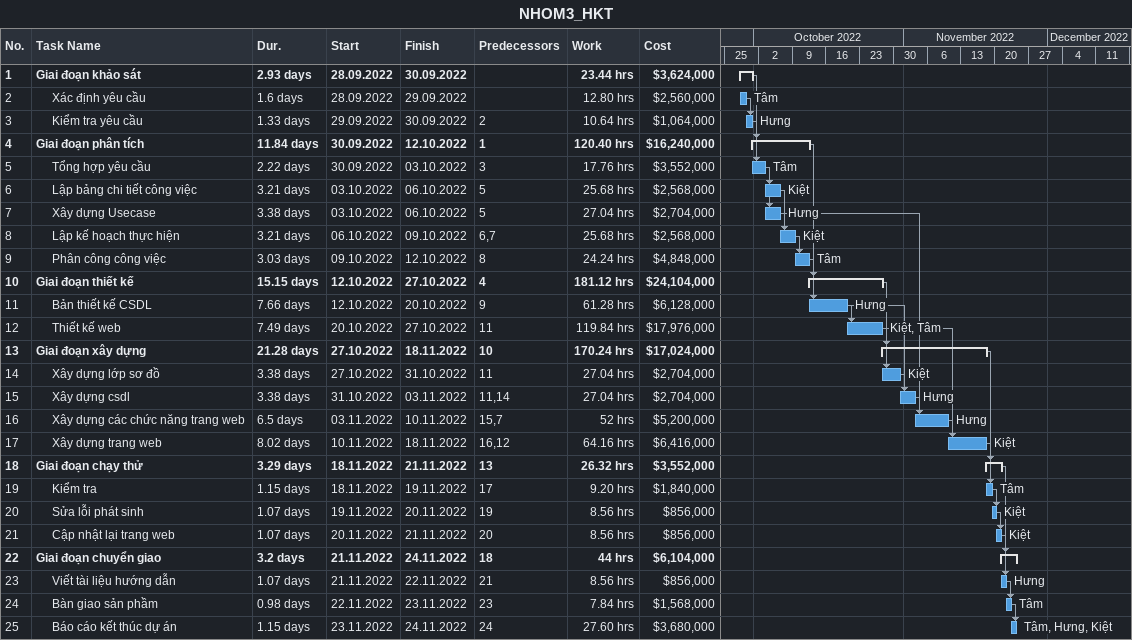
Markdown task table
NHOM3_HKT

| ID | Level | Task | Duration | Start | Finish | Predecessors | Resources | Work (h) | Cost ($) |
|---|---|---|---|---|---|---|---|---|---|
| 1 | 1 | **Giai đoạn khảo sát** | 2.93d | 2022-09-28 | 2022-09-30 |  |  | 23.44 | 3624000 |
| 2 | 2 | Xác định yêu cầu | 1.6d | 2022-09-28 | 2022-09-29 |  | Tâm | 12.80 | 2560000 |
| 3 | 2 | Kiểm tra yêu cầu | 1.33d | 2022-09-29 | 2022-09-30 | 2 | Hưng | 10.64 | 1064000 |
| 4 | 1 | **Giai đoạn phân tích** | 11.84d | 2022-09-30 | 2022-10-12 | 1 |  | 120.40 | 16240000 |
| 5 | 2 | Tổng hợp yêu cầu | 2.22d | 2022-09-30 | 2022-10-03 | 3 | Tâm | 17.76 | 3552000 |
| 6 | 2 | Lập bảng chi tiết công việc | 3.21d | 2022-10-03 | 2022-10-06 | 5 | Kiệt | 25.68 | 2568000 |
| 7 | 2 | Xây dựng Usecase | 3.38d | 2022-10-03 | 2022-10-06 | 5 | Hưng | 27.04 | 2704000 |
| 8 | 2 | Lập kế hoạch thực hiện | 3.21d | 2022-10-06 | 2022-10-09 | 6, 7 | Kiệt | 25.68 | 2568000 |
| 9 | 2 | Phân công công việc | 3.03d | 2022-10-09 | 2022-10-12 | 8 | Tâm | 24.24 | 4848000 |
| 10 | 1 | **Giai đoạn thiết kế** | 15.15d | 2022-10-12 | 2022-10-27 | 4 |  | 181.12 | 24104000 |
| 11 | 2 | Bản thiết kế CSDL | 7.66d | 2022-10-12 | 2022-10-20 | 9 | Hưng | 61.28 | 6128000 |
| 12 | 2 | Thiết kế web | 7.49d | 2022-10-20 | 2022-10-27 | 11 | Kiệt, Tâm | 119.84 | 17976000 |
| 13 | 1 | **Giai đoạn xây dựng** | 21.28d | 2022-10-27 | 2022-11-18 | 10 |  | 170.24 | 17024000 |
| 14 | 2 | Xây dựng lớp sơ đồ | 3.38d | 2022-10-27 | 2022-10-31 | 11 | Kiệt | 27.04 | 2704000 |
| 15 | 2 | Xây dựng csdl | 3.38d | 2022-10-31 | 2022-11-03 | 11, 14 | Hưng | 27.04 | 2704000 |
| 16 | 2 | Xây dựng các chức năng trang web | 6.5d | 2022-11-03 | 2022-11-10 | 15, 7 | Hưng | 52 | 5200000 |
| 17 | 2 | Xây dựng trang web | 8.02d | 2022-11-10 | 2022-11-18 | 16, 12 | Kiệt | 64.16 | 6416000 |
| 18 | 1 | **Giai đoạn chạy thử** | 3.29d | 2022-11-18 | 2022-11-21 | 13 |  | 26.32 | 3552000 |
| 19 | 2 | Kiểm tra | 1.15d | 2022-11-18 | 2022-11-19 | 17 | Tâm | 9.20 | 1840000 |
| 20 | 2 | Sửa lỗi phát sinh | 1.07d | 2022-11-19 | 2022-11-20 | 19 | Kiệt | 8.56 | 856000 |
| 21 | 2 | Cập nhật lại trang web | 1.07d | 2022-11-20 | 2022-11-21 | 20 | Kiệt | 8.56 | 856000 |
| 22 | 1 | **Giai đoạn chuyển giao** | 3.2d | 2022-11-21 | 2022-11-24 | 18 |  | 44 | 6104000 |
| 23 | 2 | Viết tài liệu hướng dẫn | 1.07d | 2022-11-21 | 2022-11-22 | 21 | Hưng | 8.56 | 856000 |
| 24 | 2 | Bàn giao sản phầm | 0.98d | 2022-11-22 | 2022-11-23 | 23 | Tâm | 7.84 | 1568000 |
| 25 | 2 | Báo cáo kết thúc dự án | 1.15d | 2022-11-23 | 2022-11-24 | 24 | Tâm, Hưng, Kiệt | 27.60 | 3680000 |
